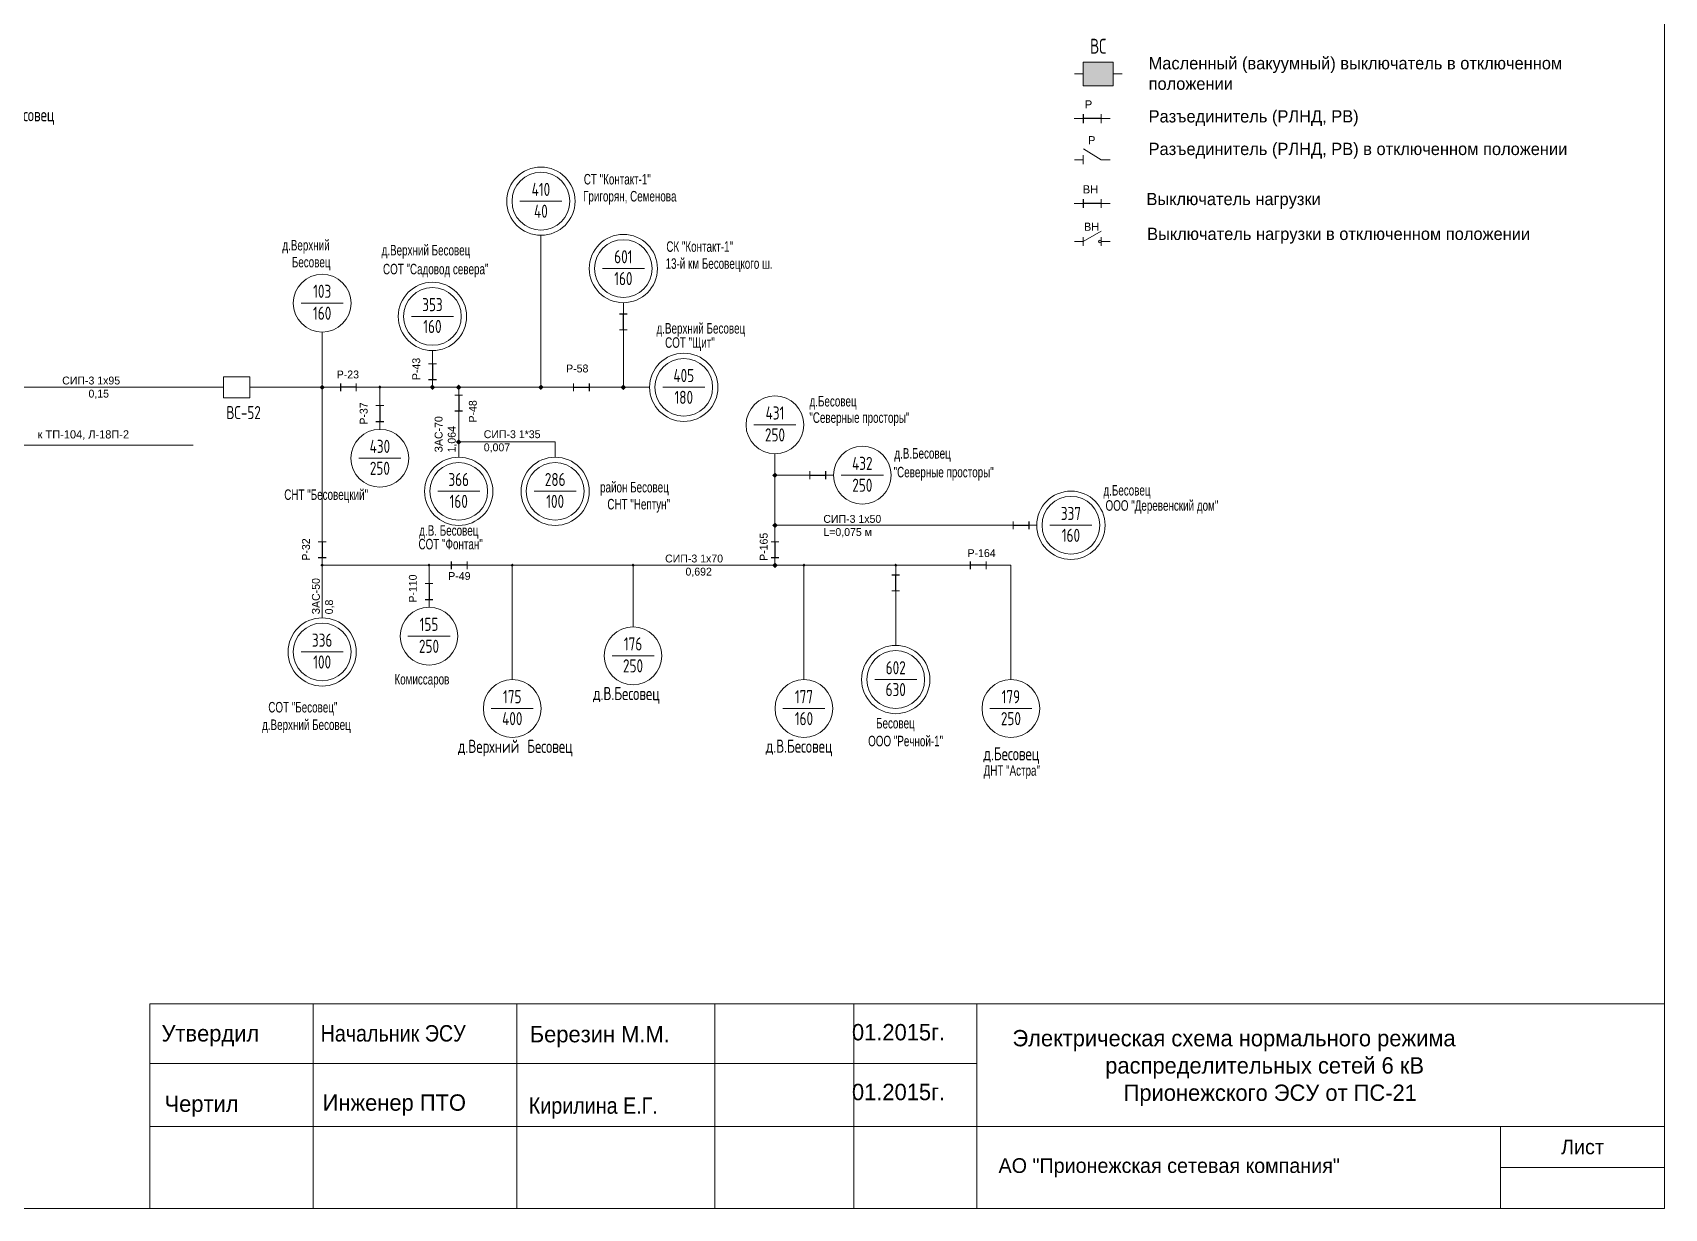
# Model space of a CAD drawing. Header units: millimetres. Extents: x 11 to 409, y 3 to 285.
# Drawn here: x 209.7 to 409, y 2.6 to 146.3 of the extents above; entities that cross this region are included whole.
import ezdxf
from ezdxf.enums import TextEntityAlignment as Align

# ---------------------------------------------------------------- set-up
doc = ezdxf.new("R2010")
doc.units = ezdxf.units.MM
for name, color, linetype, lineweight in [('10_КВ', 250, 'Continuous', 18), ('АТРИБУТЫ', 7, 'Continuous', 13), ('РАЗЪЕД_РУБИЛЬН', 150, 'Continuous', 13), ('ТЕКСТ', 7, 'Continuous', 13)]:
    doc.layers.add(name, color=color, linetype=linetype, lineweight=lineweight)
doc.layers.add('СХ_ОПЕРАТИВНАЯ', color=10, linetype='Continuous')
doc.layers.add('ШУНТ_РАЗЪЕД', color=161, linetype='Continuous')
doc.styles.add('ATTRIB', font='txt.shx', dxfattribs={"width": 0.7, "height": 5})
doc.styles.add('ТЕКСТ_МОДЕЛИ', font='txt.shx', dxfattribs={"width": 0.7, "height": 5})

# ---------------------------------------------------------------- blocks, each defined once
blk = doc.blocks.new('ТРАНСФ_ПОДСТ')
at = {"color": 7}
blk.add_line((-8, -11), (8, -11), dxfattribs=at)
at = {"color": 0}
blk.add_circle((0, -11), 11, dxfattribs=at)
at = {"layer": 'АТРИБУТЫ', "style": 'ATTRIB', "width": 0.7, "flags": 4}
for tag, p in [('OBOZN', (0, -9)), ('MOCHNOCT', (0, -17.33))]:
    blk.add_attdef(tag, text='', height=5, dxfattribs=at).set_placement(p, align=Align.CENTER)
at = {"layer": 'АТРИБУТЫ', "style": 'ТЕКСТ_МОДЕЛИ', "width": 0.7}
blk.add_attdef('MESTO_1', text='', height=5, dxfattribs=at).set_placement((14, -11), align=Align.BOTTOM_LEFT)
blk.add_attdef('MESTO_2', text='', height=5, dxfattribs=at).set_placement((14, -12), align=Align.TOP_LEFT)
blk = doc.blocks.new('РАЗЪЕДИНИТЕЛЬ')
at = {"color": 0, "linetype": 'ByBlock'}
for p, q in [((0, 0), (0, -3)), ((0, -9), (0, -12))]:
    blk.add_line(p, q, dxfattribs=at)
at = {"layer": 'РАЗЪЕД_РУБИЛЬН', "color": 0, "linetype": 'ByBlock'}
blk.add_line((-1.5, -3), (1.5, -3), dxfattribs=at)
at = {"layer": 'СХ_ОПЕРАТИВНАЯ', "color": 0, "linetype": 'ByBlock'}
blk.add_line((-1.5, -9), (1.5, -9), dxfattribs=at)
at = {"layer": 'ШУНТ_РАЗЪЕД', "color": 0}
blk.add_line((0, -3), (0, -9), dxfattribs=at)
at = {"layer": 'РАЗЪЕД_РУБИЛЬН', "color": 7, "style": 'ATTRIB', "width": 0.7}
blk.add_attdef('ДИСП_НОМ', text='', height=5, dxfattribs=at).set_placement((-4.75, -6), align=Align.MIDDLE_RIGHT)
at = {"layer": 'РАЗЪЕД_РУБИЛЬН', "color": 7, "style": 'ATTRIB', "width": 0.7, "flags": 1}
blk.add_attdef('КОД', text='', height=5, dxfattribs=at).set_placement((-4.75, -12), align=Align.MIDDLE_RIGHT)
blk = doc.blocks.new('ОТВЕТВЛЕНИЕ')
at = {"color": 0, "linetype": 'ByBlock'}
blk.add_solid([(0, 1.06), (1.06, 0), (-1.06, 0), (0, -1.06)], dxfattribs=at)
blk = doc.blocks.new('ВЫКЛЮЧАТЕЛЬ')
at = {"color": 0, "linetype": 'ByBlock'}
for p, q in [((0, 0), (0, -3)), ((0, -13), (0, -16))]:
    blk.add_line(p, q, dxfattribs=at)
blk.add_lwpolyline([(-4, -3), (4, -3), (4, -13), (-4, -13)], close=True, dxfattribs=at)
at = {"layer": 'АТРИБУТЫ', "style": 'ATTRIB', "width": 0.7}
blk.add_attdef('ДИСП_НОМ', text='', height=5, dxfattribs=at).set_placement((-6, -8), align=Align.MIDDLE_RIGHT)
at = {"layer": 'АТРИБУТЫ', "style": 'ATTRIB', "width": 0.7, "flags": 1}
blk.add_attdef('КОД', text='', height=5, dxfattribs=at).set_placement((-6, -14), align=Align.MIDDLE_RIGHT)

msp = doc.modelspace()

# ---------------------------------------------------------------- hatches: boundary and pattern name
at = {"layer": '10_КВ'}
msp.add_hatch(color=7, dxfattribs=at).paths.add_polyline_path([(338.05, 142.69), (338.05, 139.77), (341.69, 139.77), (341.69, 142.69)])

# ---------------------------------------------------------------- linework, layer by layer
at = {"layer": '10_КВ', "color": 7}
for p, q in [((340.24, 130.75), (338.06, 132.06)), ((336.96, 130.75), (338.05, 130.75)), ((338.05, 130.75), (338.05, 131.29)), ((338.05, 130.75), (338.05, 130.2)), ((340.24, 130.75), (341.33, 130.75)), ((338.05, 120.76), (340.25, 122)), ((271.8, 103.28), (271.8, 121.51)), ((336.96, 120.76), (338.05, 120.76)), ((338.05, 120.21), (338.05, 121.3)), ((340.24, 120.21), (340.24, 121.3)), ((341.33, 120.76), (340.24, 120.76)), ((245.08, 103.28), (245.08, 109.7)), ((258.55, 106.79), (258.55, 107.43)), ((236.24, 102.94), (240.41, 102.94)), ((238.66, 102.94), (245.07, 102.94)), ((245.07, 102.94), (245.08, 85.04)), ((245.07, 102.94), (252.13, 102.94)), ((252.13, 102.94), (258.55, 102.94)), ((252.13, 102.94), (252.13, 101.66)), ((258.55, 102.94), (261.76, 102.94)), ((261.76, 102.94), (261.76, 94.4)), ((261.76, 102.94), (271.8, 102.94)), ((271.8, 102.94), (274.81, 102.94)), ((278.66, 102.94), (285.08, 102.94)), ((185.61, 95.87), (229.34, 95.87)), ((300.39, 81.53), (300.39, 94.82)), ((245.08, 81.19), (249.3, 81.19)), ((245.08, 81.19), (245.08, 74.77)), ((248.29, 81.19), (268.5, 81.19)), ((258.13, 81.19), (258.13, 79.91)), ((266.05, 81.19), (329.21, 81.19)), ((268.3, 81.19), (268.3, 67.22)), ((283.05, 81.19), (283.05, 73.66)), ((303.93, 81.19), (303.93, 67.22)), ((329.21, 81.19), (329.21, 67.22)), ((409.03, 27.61), (224.03, 27.61)), ((224.03, 27.61), (224.03, 2.61)), ((243.98, 27.61), (243.98, 2.61)), ((268.86, 27.61), (268.86, 2.61)), ((293.03, 27.61), (293.03, 2.61)), ((310.03, 27.61), (310.03, 2.61)), ((325.03, 27.61), (325.03, 2.61)), ((325.03, 20.3), (224.03, 20.3)), ((409.03, 12.61), (224.03, 12.61)), ((389.03, 2.61), (389.03, 12.61)), ((389.03, 7.61), (409.03, 7.61))]:
    msp.add_line(p, q, dxfattribs=at)
at = {"layer": '10_КВ', "color": 7, "ltscale": 100}
msp.add_line((281.87, 102.94), (281.87, 113.28), dxfattribs=at)
at = {"layer": '10_КВ', "linetype": 'Continuous'}
msp.add_lwpolyline([(11.38, 2.61), (409.03, 2.61), (409.03, 285.47), (11.38, 285.47)], close=True, dxfattribs=at)
at = {"layer": '10_КВ', "color": 7, "ltscale": 100}
for points in [[(172.16, 102.94), (232.07, 102.94), (232.07, 102.94)], [(261.76, 96.26), (273.54, 96.26), (273.54, 94.4)], [(300.39, 92.2), (307.53, 92.2), (307.53, 92.2)], [(300.39, 86.08), (332.37, 86.08), (332.37, 86.08)], [(315.14, 81.19), (315.14, 81.19), (315.14, 71.4)]]:
    msp.add_lwpolyline(points, dxfattribs=at)
at = {"layer": '10_КВ', "color": 7}
for centre, radius in [((271.8, 125.68), 4.17), ((281.87, 117.45), 4.17), ((340.08, 120.76), 0.154), ((258.55, 111.6), 4.17), ((289.25, 102.94), 4.17), ((261.76, 90.23), 4.17), ((273.54, 90.23), 4.17), ((336.54, 86.08), 4.17), ((245.08, 70.6), 4.17), ((315.14, 67.23), 4.17)]:
    msp.add_circle(centre, radius, dxfattribs=at)

# ---------------------------------------------------------------- block references
ref = msp.add_blockref('ВЫКЛЮЧАТЕЛЬ', (342.79, 141.23), dxfattribs=dict(at, xscale=-0.3645000000001346, yscale=0.3645000000001346, zscale=0.3645, rotation=270))
ref.add_attrib('ДИСП_НОМ', 'ВС', dxfattribs={"layer": 'АТРИБУТЫ', "height": 1.823, "style": 'ATTRIB', "width": 0.7}).set_placement((340.88, 144.62), align=Align.MIDDLE_RIGHT)
ref = msp.add_blockref('РАЗЪЕДИНИТЕЛЬ', (341.33, 135.77), dxfattribs=dict(at, xscale=0.3645000000001346, yscale=0.3645000000001346, zscale=0.3645000000001346, rotation=270))
ref.add_attrib('ДИСП_НОМ', 'Р', dxfattribs={"layer": 'РАЗЪЕД_РУБИЛЬН', "color": 7, "height": 1}).set_placement((339.14, 137.51), align=Align.MIDDLE_RIGHT)
ref = msp.add_blockref('ТРАНСФ_ПОДСТ', (202.83, 132.25), dxfattribs=dict(at, xscale=0.3208414656128962, yscale=0.3208414656128962, zscale=0.3208414656128962))
ref.add_attrib('MESTO_1', 'ул.Солнечная', dxfattribs={"layer": 'АТРИБУТЫ', "height": 1.2834, "width": 0.7}).set_placement((198.61, 133.02), align=Align.BOTTOM_LEFT)
ref.add_attrib('MESTO_2', 'п.Верхний Бесовец', dxfattribs={"layer": 'АТРИБУТЫ', "height": 1.6042, "style": 'ТЕКСТ_МОДЕЛИ', "width": 0.7}).set_placement((198.38, 137.05), align=Align.TOP_LEFT)
ref.add_attrib('OBOZN', '157', dxfattribs={"layer": 'АТРИБУТЫ', "height": 1.604, "style": 'ATTRIB', "width": 0.7, "flags": 4}).set_placement((202.83, 129.36), align=Align.CENTER)
ref.add_attrib('MOCHNOCT', '250', dxfattribs={"layer": 'АТРИБУТЫ', "height": 1.604, "style": 'ATTRIB', "width": 0.7, "flags": 4}).set_placement((202.83, 126.69), align=Align.CENTER)
ref = msp.add_blockref('ТРАНСФ_ПОДСТ', (271.8, 129.21), dxfattribs=dict(at, xscale=0.3208380697883231, yscale=0.3208380697883231, zscale=0.3208380697883231))
ref.add_attrib('MESTO_1', 'СТ "Контакт-1"', dxfattribs={"layer": 'АТРИБУТЫ', "height": 1.2834, "width": 0.7}).set_placement((277.04, 127.34), align=Align.BOTTOM_LEFT)
ref.add_attrib('MESTO_2', 'Григорян, Семенова', dxfattribs={"layer": 'АТРИБУТЫ', "height": 1.2834, "width": 0.7}).set_placement((276.95, 126.93), align=Align.TOP_LEFT)
ref.add_attrib('OBOZN', '410', dxfattribs={"layer": 'АТРИБУТЫ', "height": 1.604, "style": 'ATTRIB', "width": 0.7, "flags": 4}).set_placement((271.8, 126.32), align=Align.CENTER)
ref.add_attrib('MOCHNOCT', '40', dxfattribs={"layer": 'АТРИБУТЫ', "height": 1.604, "style": 'ATTRIB', "width": 0.7, "flags": 4}).set_placement((271.8, 123.65), align=Align.CENTER)
ref = msp.add_blockref('РАЗЪЕДИНИТЕЛЬ', (341.33, 125.4), dxfattribs=dict(at, xscale=0.3645000000001346, yscale=0.3645000000001346, zscale=0.3645000000001346, rotation=270))
ref.add_attrib('ДИСП_НОМ', 'ВН', dxfattribs={"layer": 'РАЗЪЕД_РУБИЛЬН', "color": 7, "height": 1}).set_placement((339.86, 127.13), align=Align.MIDDLE_RIGHT)
ref = msp.add_blockref('ТРАНСФ_ПОДСТ', (245.08, 116.75), dxfattribs=dict(at, xscale=0.3208380697883231, yscale=0.3208380697883231, zscale=0.3208380697883231))
ref.add_attrib('MESTO_1', 'д.Верхний', dxfattribs={"layer": 'АТРИБУТЫ', "height": 1.283, "width": 0.7}).set_placement((240.22, 119.28), align=Align.BOTTOM_LEFT)
ref.add_attrib('MESTO_2', 'Бесовец', dxfattribs={"layer": 'АТРИБУТЫ', "height": 1.283, "width": 0.7}).set_placement((241.38, 118.88), align=Align.TOP_LEFT)
ref.add_attrib('OBOZN', '103', dxfattribs={"layer": 'АТРИБУТЫ', "height": 1.604, "style": 'ATTRIB', "width": 0.7, "flags": 4}).set_placement((245.08, 113.87), align=Align.CENTER)
ref.add_attrib('MOCHNOCT', '160', dxfattribs={"layer": 'АТРИБУТЫ', "height": 1.604, "style": 'ATTRIB', "width": 0.7, "flags": 4}).set_placement((245.08, 111.19), align=Align.CENTER)
ref = msp.add_blockref('ТРАНСФ_ПОДСТ', (258.55, 115.13), dxfattribs=dict(at, xscale=0.3208380697883231, yscale=0.3208380697883231, zscale=0.3208380697883231))
ref.add_attrib('MESTO_1', 'д.Верхний Бесовец', dxfattribs={"layer": 'АТРИБУТЫ', "height": 1.2834, "rotation": 360, "width": 0.7}).set_placement((252.34, 118.67), align=Align.BOTTOM_LEFT)
ref.add_attrib('MESTO_2', 'СОТ "Садовод севера"', dxfattribs={"layer": 'АТРИБУТЫ', "height": 1.2834, "rotation": 360, "width": 0.7}).set_placement((252.51, 118.03), align=Align.TOP_LEFT)
ref.add_attrib('OBOZN', '353', dxfattribs={"layer": 'АТРИБУТЫ', "height": 1.604, "rotation": 360, "style": 'ATTRIB', "width": 0.7, "flags": 4}).set_placement((258.55, 112.24), align=Align.CENTER)
ref.add_attrib('MOCHNOCT', '160', dxfattribs={"layer": 'АТРИБУТЫ', "height": 1.604, "rotation": 360, "style": 'ATTRIB', "width": 0.7, "flags": 4}).set_placement((258.55, 109.57), align=Align.CENTER)
ref = msp.add_blockref('ТРАНСФ_ПОДСТ', (281.87, 120.98), dxfattribs=dict(at, xscale=0.3208380697883231, yscale=0.3208380697883231, zscale=0.3208380697883231))
ref.add_attrib('MESTO_1', 'СК "Контакт-1"', dxfattribs={"layer": 'АТРИБУТЫ', "height": 1.2834, "width": 0.7}).set_placement((287.12, 119.11), align=Align.BOTTOM_LEFT)
ref.add_attrib('MESTO_2', '13-й км Бесовецкого ш.', dxfattribs={"layer": 'АТРИБУТЫ', "height": 1.2834, "width": 0.7}).set_placement((287.03, 118.7), align=Align.TOP_LEFT)
ref.add_attrib('OBOZN', '601', dxfattribs={"layer": 'АТРИБУТЫ', "height": 1.604, "style": 'ATTRIB', "width": 0.7, "flags": 4}).set_placement((281.87, 118.09), align=Align.CENTER)
ref.add_attrib('MOCHNOCT', '160', dxfattribs={"layer": 'АТРИБУТЫ', "height": 1.604, "style": 'ATTRIB', "width": 0.7, "flags": 4}).set_placement((281.87, 115.42), align=Align.CENTER)
for name, p, xscale, yscale, zscale, rotation in [('РАЗЪЕДИНИТЕЛЬ', (281.87, 109), 0.320841465612782, 0.320841465612782, 0.320841465612782, 180), ('РАЗЪЕДИНИТЕЛЬ', (250.21, 102.94), 0.3208380697884659, 0.3208380697884659, 0.3208380697884659, 269.9999999999999), ('ОТВЕТВЛЕНИЕ', (252.13, 102.95), 0.2047513981101819, 0.2047513981101819, 0.2047513981101819, 90), ('РАЗЪЕДИНИТЕЛЬ', (274.81, 102.94), -0.3208380697884659, 0.3208380697884659, 0.3208380697884515, 90), ('РАЗЪЕДИНИТЕЛЬ', (303.68, 92.2), -0.3208380697884659, 0.3208380697884659, 0.3208380697884515, 90), ('РАЗЪЕДИНИТЕЛЬ', (328.52, 86.08), -0.3208380697884659, 0.3208380697884659, 0.3208380697884515, 90), ('ОТВЕТВЛЕНИЕ', (245.08, 81.2), 0.2047513981101819, 0.2047513981101819, 0.2047513981101819, 90), ('ОТВЕТВЛЕНИЕ', (258.13, 81.2), 0.2047513981101819, 0.2047513981101819, 0.2047513981101819, 90), ('РАЗЪЕДИНИТЕЛЬ', (263.74, 81.19), 0.3208380697884659, 0.3208380697884659, 0.3208380697884659, 269.9999999999999), ('ОТВЕТВЛЕНИЕ', (268.3, 81.2), 0.2047513981101819, 0.2047513981101819, 0.2047513981101819, 90), ('ОТВЕТВЛЕНИЕ', (283.05, 81.2), 0.2047513981101819, 0.2047513981101819, 0.2047513981101819, 90), ('ОТВЕТВЛЕНИЕ', (303.93, 81.2), 0.2047513981101819, 0.2047513981101819, 0.2047513981101819, 90), ('РАЗЪЕДИНИТЕЛЬ', (315.14, 77.11), 0.320841465612782, 0.320841465612782, 0.320841465612782, 180), ('ОТВЕТВЛЕНИЕ', (315.14, 81.2), 0.2047513981101819, 0.2047513981101819, 0.2047513981101819, 90), ('РАЗЪЕДИНИТЕЛЬ', (327.14, 81.19), 0.3208380697884659, 0.3208380697884659, 0.3208380697884659, 269.9999999999999)]:
    msp.add_blockref(name, p, dxfattribs=dict(at, xscale=xscale, yscale=yscale, zscale=zscale, rotation=rotation))
ref = msp.add_blockref('ТРАНСФ_ПОДСТ', (289.25, 106.47), dxfattribs=dict(at, xscale=0.3208380697883231, yscale=0.3208380697883231, zscale=0.3208380697883231))
ref.add_attrib('MESTO_1', 'д.Верхний Бесовец', dxfattribs={"layer": 'АТРИБУТЫ', "height": 1.2834, "width": 0.7}).set_placement((285.92, 109.12), align=Align.BOTTOM_LEFT)
ref.add_attrib('MESTO_2', 'СОТ "Щит"', dxfattribs={"layer": 'АТРИБУТЫ', "height": 1.283, "width": 0.7}).set_placement((286.97, 109.05), align=Align.TOP_LEFT)
ref.add_attrib('OBOZN', '405', dxfattribs={"layer": 'АТРИБУТЫ', "height": 1.604, "style": 'ATTRIB', "width": 0.7, "flags": 4}).set_placement((289.25, 103.58), align=Align.CENTER)
ref.add_attrib('MOCHNOCT', '180', dxfattribs={"layer": 'АТРИБУТЫ', "height": 1.604, "style": 'ATTRIB', "width": 0.7, "flags": 4}).set_placement((289.25, 100.91), align=Align.CENTER)
at = {"layer": '10_КВ', "color": 7, "xscale": 0.3208380697883231, "yscale": 0.3208380697883231, "zscale": 0.3208380697883231}
for name, p in [('РАЗЪЕДИНИТЕЛЬ', (258.55, 106.79)), ('ОТВЕТВЛЕНИЕ', (245.08, 102.94)), ('РАЗЪЕДИНИТЕЛЬ', (252.13, 101.66)), ('ОТВЕТВЛЕНИЕ', (258.55, 102.94)), ('РАЗЪЕДИНИТЕЛЬ', (261.76, 102.94)), ('ОТВЕТВЛЕНИЕ', (261.76, 102.94)), ('ОТВЕТВЛЕНИЕ', (271.8, 102.94)), ('ОТВЕТВЛЕНИЕ', (281.87, 102.94)), ('ОТВЕТВЛЕНИЕ', (261.76, 96.26)), ('ОТВЕТВЛЕНИЕ', (300.39, 92.2)), ('ОТВЕТВЛЕНИЕ', (300.39, 86.08)), ('РАЗЪЕДИНИТЕЛЬ', (245.08, 85.04)), ('РАЗЪЕДИНИТЕЛЬ', (300.39, 85.01)), ('РАЗЪЕДИНИТЕЛЬ', (258.13, 79.91)), ('ОТВЕТВЛЕНИЕ', (300.39, 81.19))]:
    msp.add_blockref(name, p, dxfattribs=at)
at = {"layer": '10_КВ', "color": 7}
ref = msp.add_blockref('ВЫКЛЮЧАТЕЛЬ', (237.2, 102.94), dxfattribs=dict(at, xscale=-0.320844011343995, yscale=0.3208440113441964, zscale=0.3208440113442171, rotation=270))
ref.add_attrib('ДИСП_НОМ', 'ВС-52', dxfattribs={"layer": 'АТРИБУТЫ', "height": 1.604, "style": 'ATTRIB', "width": 0.7}).set_placement((237.59, 99.85), align=Align.MIDDLE_RIGHT)
ref = msp.add_blockref('ТРАНСФ_ПОДСТ', (300.39, 101.88), dxfattribs=dict(at, xscale=0.3208380697883231, yscale=0.3208380697883231, zscale=0.3208380697883231))
ref.add_attrib('MESTO_1', '"Северные просторы"', dxfattribs={"layer": 'АТРИБУТЫ', "height": 1.2834, "width": 0.7}).set_placement((304.59, 98.21), align=Align.BOTTOM_LEFT)
ref.add_attrib('MESTO_2', 'д.Бесовец', dxfattribs={"layer": 'АТРИБУТЫ', "height": 1.283, "width": 0.7}).set_placement((304.61, 101.88), align=Align.TOP_LEFT)
ref.add_attrib('OBOZN', '431', dxfattribs={"layer": 'АТРИБУТЫ', "height": 1.604, "style": 'ATTRIB', "width": 0.7, "flags": 4}).set_placement((300.39, 99), align=Align.CENTER)
ref.add_attrib('MOCHNOCT', '250', dxfattribs={"layer": 'АТРИБУТЫ', "height": 1.604, "style": 'ATTRIB', "width": 0.7, "flags": 4}).set_placement((300.39, 96.32), align=Align.CENTER)
ref = msp.add_blockref('ТРАНСФ_ПОДСТ', (252.13, 97.8), dxfattribs=dict(at, xscale=0.3208380697883231, yscale=0.3208380697883231, zscale=0.3208380697883231))
ref.add_attrib('MESTO_1', 'СНТ "Бесовецкий"', dxfattribs={"layer": 'АТРИБУТЫ', "height": 1.2834, "width": 0.7}).set_placement((240.45, 88.8), align=Align.BOTTOM_LEFT)
ref.add_attrib('OBOZN', '430', dxfattribs={"layer": 'АТРИБУТЫ', "height": 1.604, "style": 'ATTRIB', "width": 0.7, "flags": 4}).set_placement((252.13, 94.92), align=Align.CENTER)
ref.add_attrib('MOCHNOCT', '250', dxfattribs={"layer": 'АТРИБУТЫ', "height": 1.604, "style": 'ATTRIB', "width": 0.7, "flags": 4}).set_placement((252.13, 92.24), align=Align.CENTER)
ref = msp.add_blockref('ТРАНСФ_ПОДСТ', (311.06, 95.73), dxfattribs=dict(at, xscale=0.3208380697883231, yscale=0.3208380697883231, zscale=0.3208380697883231))
ref.add_attrib('MESTO_1', '"Северные просторы"', dxfattribs={"layer": 'АТРИБУТЫ', "height": 1.2834, "width": 0.7}).set_placement((314.88, 91.55), align=Align.BOTTOM_LEFT)
ref.add_attrib('MESTO_2', 'д.В.Бесовец', dxfattribs={"layer": 'АТРИБУТЫ', "height": 1.2834, "width": 0.7}).set_placement((314.97, 95.51), align=Align.TOP_LEFT)
ref.add_attrib('OBOZN', '432', dxfattribs={"layer": 'АТРИБУТЫ', "height": 1.604, "style": 'ATTRIB', "width": 0.7, "flags": 4}).set_placement((311.06, 92.84), align=Align.CENTER)
ref.add_attrib('MOCHNOCT', '250', dxfattribs={"layer": 'АТРИБУТЫ', "height": 1.604, "style": 'ATTRIB', "width": 0.7, "flags": 4}).set_placement((311.06, 90.17), align=Align.CENTER)
ref = msp.add_blockref('ТРАНСФ_ПОДСТ', (261.76, 93.76), dxfattribs=dict(at, xscale=0.3208380697883231, yscale=0.3208380697883231, zscale=0.3208380697883231))
ref.add_attrib('MESTO_1', 'д.В. Бесовец', dxfattribs={"layer": 'АТРИБУТЫ', "height": 1.2834, "width": 0.7}).set_placement((256.94, 84.42), align=Align.BOTTOM_LEFT)
ref.add_attrib('MESTO_2', 'СОТ "Фонтан"', dxfattribs={"layer": 'АТРИБУТЫ', "height": 1.2834, "width": 0.7}).set_placement((256.85, 84.42), align=Align.TOP_LEFT)
ref.add_attrib('OBOZN', '366', dxfattribs={"layer": 'АТРИБУТЫ', "height": 1.604, "style": 'ATTRIB', "width": 0.7, "flags": 4}).set_placement((261.76, 90.87), align=Align.CENTER)
ref.add_attrib('MOCHNOCT', '160', dxfattribs={"layer": 'АТРИБУТЫ', "height": 1.604, "style": 'ATTRIB', "width": 0.7, "flags": 4}).set_placement((261.76, 88.2), align=Align.CENTER)
ref = msp.add_blockref('ТРАНСФ_ПОДСТ', (273.54, 93.76), dxfattribs=dict(at, xscale=0.3208380697883231, yscale=0.3208380697883231, zscale=0.3208380697883231))
ref.add_attrib('MESTO_1', 'район Бесовец', dxfattribs={"layer": 'АТРИБУТЫ', "height": 1.2834, "width": 0.7}).set_placement((279.03, 89.71), align=Align.BOTTOM_LEFT)
ref.add_attrib('MESTO_2', 'СНТ "Нептун"', dxfattribs={"layer": 'АТРИБУТЫ', "height": 1.2834, "width": 0.7}).set_placement((279.92, 89.3), align=Align.TOP_LEFT)
ref.add_attrib('OBOZN', '286', dxfattribs={"layer": 'АТРИБУТЫ', "height": 1.604, "style": 'ATTRIB', "width": 0.7, "flags": 4}).set_placement((273.54, 90.87), align=Align.CENTER)
ref.add_attrib('MOCHNOCT', '100', dxfattribs={"layer": 'АТРИБУТЫ', "height": 1.604, "style": 'ATTRIB', "width": 0.7, "flags": 4}).set_placement((273.54, 88.2), align=Align.CENTER)
ref = msp.add_blockref('ТРАНСФ_ПОДСТ', (336.54, 89.61), dxfattribs=dict(at, xscale=0.3208380697883231, yscale=0.3208380697883231, zscale=0.3208380697883231))
ref.add_attrib('MESTO_1', 'д.Бесовец', dxfattribs={"layer": 'АТРИБУТЫ', "height": 1.283, "width": 0.7}).set_placement((340.51, 89.33), align=Align.BOTTOM_LEFT)
ref.add_attrib('MESTO_2', 'ООО "Деревенский дом"', dxfattribs={"layer": 'АТРИБУТЫ', "height": 1.2834, "width": 0.7}).set_placement((340.77, 89.14), align=Align.TOP_LEFT)
ref.add_attrib('OBOZN', '337', dxfattribs={"layer": 'АТРИБУТЫ', "height": 1.604, "style": 'ATTRIB', "width": 0.7, "flags": 4}).set_placement((336.54, 86.72), align=Align.CENTER)
ref.add_attrib('MOCHNOCT', '160', dxfattribs={"layer": 'АТРИБУТЫ', "height": 1.604, "style": 'ATTRIB', "width": 0.7, "flags": 4}).set_placement((336.54, 84.05), align=Align.CENTER)
ref = msp.add_blockref('ТРАНСФ_ПОДСТ', (258.13, 76.06), dxfattribs=dict(at, xscale=0.3208380697883231, yscale=0.3208380697883231, zscale=0.3208380697883231))
ref.add_attrib('MESTO_1', 'Комиссаров', dxfattribs={"layer": 'АТРИБУТЫ', "height": 1.283, "width": 0.7}).set_placement((253.91, 66.24), align=Align.BOTTOM_LEFT)
ref.add_attrib('OBOZN', '155', dxfattribs={"layer": 'АТРИБУТЫ', "height": 1.604, "style": 'ATTRIB', "width": 0.7, "flags": 4}).set_placement((258.13, 73.17), align=Align.CENTER)
ref.add_attrib('MOCHNOCT', '250', dxfattribs={"layer": 'АТРИБУТЫ', "height": 1.604, "style": 'ATTRIB', "width": 0.7, "flags": 4}).set_placement((258.13, 70.49), align=Align.CENTER)
ref = msp.add_blockref('ТРАНСФ_ПОДСТ', (245.08, 74.13), dxfattribs=dict(at, xscale=0.3208380697883231, yscale=0.3208380697883231, zscale=0.3208380697883231))
ref.add_attrib('MESTO_1', 'д.Верхний Бесовец', dxfattribs={"layer": 'АТРИБУТЫ', "height": 1.2834, "width": 0.7}).set_placement((237.74, 60.68), align=Align.BOTTOM_LEFT)
ref.add_attrib('MESTO_2', 'СОТ "Бесовец"', dxfattribs={"layer": 'АТРИБУТЫ', "height": 1.2834, "width": 0.7}).set_placement((238.5, 64.49), align=Align.TOP_LEFT)
ref.add_attrib('OBOZN', '336', dxfattribs={"layer": 'АТРИБУТЫ', "height": 1.604, "style": 'ATTRIB', "width": 0.7, "flags": 4}).set_placement((245.08, 71.24), align=Align.CENTER)
ref.add_attrib('MOCHNOCT', '100', dxfattribs={"layer": 'АТРИБУТЫ', "height": 1.604, "style": 'ATTRIB', "width": 0.7, "flags": 4}).set_placement((245.08, 68.57), align=Align.CENTER)
ref = msp.add_blockref('ТРАНСФ_ПОДСТ', (283.05, 73.66), dxfattribs=dict(at, xscale=0.3208380697883231, yscale=0.3208380697883231, zscale=0.3208380697883231))
ref.add_attrib('MESTO_2', 'д.В.Бесовец', dxfattribs={"layer": 'АТРИБУТЫ', "height": 1.6042, "style": 'ТЕКСТ_МОДЕЛИ', "width": 0.7}).set_placement((278.16, 66.32), align=Align.TOP_LEFT)
ref.add_attrib('OBOZN', '176', dxfattribs={"layer": 'АТРИБУТЫ', "height": 1.604, "style": 'ATTRIB', "width": 0.7, "flags": 4}).set_placement((283.05, 70.78), align=Align.CENTER)
ref.add_attrib('MOCHNOCT', '250', dxfattribs={"layer": 'АТРИБУТЫ', "height": 1.604, "style": 'ATTRIB', "width": 0.7, "flags": 4}).set_placement((283.05, 68.1), align=Align.CENTER)
ref = msp.add_blockref('ТРАНСФ_ПОДСТ', (315.14, 70.76), dxfattribs=dict(at, xscale=0.3208380697883231, yscale=0.3208380697883231, zscale=0.3208380697883231))
ref.add_attrib('MESTO_1', 'Бесовец', dxfattribs={"layer": 'АТРИБУТЫ', "height": 1.283, "width": 0.7}).set_placement((312.74, 60.87), align=Align.BOTTOM_LEFT)
ref.add_attrib('MESTO_2', 'ООО "Речной-1"', dxfattribs={"layer": 'АТРИБУТЫ', "height": 1.2834, "width": 0.7}).set_placement((311.77, 60.36), align=Align.TOP_LEFT)
ref.add_attrib('OBOZN', '602', dxfattribs={"layer": 'АТРИБУТЫ', "height": 1.604, "style": 'ATTRIB', "width": 0.7, "flags": 4}).set_placement((315.14, 67.87), align=Align.CENTER)
ref.add_attrib('MOCHNOCT', '630', dxfattribs={"layer": 'АТРИБУТЫ', "height": 1.604, "style": 'ATTRIB', "width": 0.7, "flags": 4}).set_placement((315.14, 65.2), align=Align.CENTER)
ref = msp.add_blockref('ТРАНСФ_ПОДСТ', (268.3, 67.22), dxfattribs=dict(at, xscale=0.3208380697883231, yscale=0.3208380697883231, zscale=0.3208380697883231))
ref.add_attrib('MESTO_2', 'д.Верхний Бесовец', dxfattribs={"layer": 'АТРИБУТЫ', "height": 1.6042, "style": 'ТЕКСТ_МОДЕЛИ', "width": 0.7}).set_placement((261.66, 59.87), align=Align.TOP_LEFT)
ref.add_attrib('OBOZN', '175', dxfattribs={"layer": 'АТРИБУТЫ', "height": 1.604, "style": 'ATTRIB', "width": 0.7, "flags": 4}).set_placement((268.3, 64.33), align=Align.CENTER)
ref.add_attrib('MOCHNOCT', '400', dxfattribs={"layer": 'АТРИБУТЫ', "height": 1.604, "style": 'ATTRIB', "width": 0.7, "flags": 4}).set_placement((268.3, 61.65), align=Align.CENTER)
ref = msp.add_blockref('ТРАНСФ_ПОДСТ', (303.93, 67.22), dxfattribs=dict(at, xscale=0.3208380697883231, yscale=0.3208380697883231, zscale=0.3208380697883231))
ref.add_attrib('MESTO_2', 'д.В.Бесовец', dxfattribs={"layer": 'АТРИБУТЫ', "height": 1.6042, "style": 'ТЕКСТ_МОДЕЛИ', "width": 0.7}).set_placement((299.26, 59.89), align=Align.TOP_LEFT)
ref.add_attrib('OBOZN', '177', dxfattribs={"layer": 'АТРИБУТЫ', "height": 1.604, "style": 'ATTRIB', "width": 0.7, "flags": 4}).set_placement((303.93, 64.33), align=Align.CENTER)
ref.add_attrib('MOCHNOCT', '160', dxfattribs={"layer": 'АТРИБУТЫ', "height": 1.604, "style": 'ATTRIB', "width": 0.7, "flags": 4}).set_placement((303.93, 61.65), align=Align.CENTER)
ref = msp.add_blockref('ТРАНСФ_ПОДСТ', (329.21, 67.22), dxfattribs=dict(at, xscale=0.3208380697883231, yscale=0.3208380697883231, zscale=0.3208380697883231))
ref.add_attrib('MESTO_1', 'ДНТ "Астра"', dxfattribs={"layer": 'АТРИБУТЫ', "height": 1.2834, "width": 0.7}).set_placement((325.87, 55.09), align=Align.BOTTOM_LEFT)
ref.add_attrib('MESTO_2', 'д.Бесовец', dxfattribs={"layer": 'АТРИБУТЫ', "height": 1.604, "style": 'ТЕКСТ_МОДЕЛИ', "width": 0.7}).set_placement((325.85, 58.96), align=Align.TOP_LEFT)
ref.add_attrib('OBOZN', '179', dxfattribs={"layer": 'АТРИБУТЫ', "height": 1.604, "style": 'ATTRIB', "width": 0.7, "flags": 4}).set_placement((329.21, 64.33), align=Align.CENTER)
ref.add_attrib('MOCHNOCT', '250', dxfattribs={"layer": 'АТРИБУТЫ', "height": 1.604, "style": 'ATTRIB', "width": 0.7, "flags": 4}).set_placement((329.21, 61.65), align=Align.CENTER)

# ---------------------------------------------------------------- texts
for s, insert, char_height, width, attachment_point in [('Масленный (вакуумный) выключатель в отключенном положении', (346.03, 143.29), 1.5, 55.4937, 1), ('Разъединитель (РЛНД, РВ)', (346.03, 136.8), 1.5, 55.4937, 1), ('Разъединитель (РЛНД, РВ) в отключенном положении', (346.03, 132.82), 1.5, 55.4937, 1), ('Выключатель нагрузки', (345.77, 126.7), 1.5, 55.4937, 1), ('ВН', (338.13, 123.06), 1, 55.4937, 1), ('Выключатель нагрузки в отключенном положении', (345.85, 122.44), 1.5, 55.4937, 1), ('Утвердил', (225.46, 25), 2, 17, 1), ('{\\W0.9;Начальник ЭСУ}', (244.89, 25), 2, 28.2382, 1), ('Березин М.М.', (270.44, 24.9), 2, 24.7074, 1), (' 01.2015г.', (309.05, 25.14), 2, 23.9771, 1), ('\\pi9.1667;Электрическая схема нормального режима \\P\\pi20.5;распределительных сетей 6 кВ\\P\\pi22.75;Прионежского ЭСУ от ПС-21', (320.23, 24.41), 2, 84, 1), ('Чертил', (225.83, 16.4), 2, 17, 1), ('Инженер ПТО', (245.14, 16.54), 2, 23.9771, 1), ('{\\W0.9;Кирилина Е.Г.}', (270.32, 16.17), 2, 24.7074, 1), (' 01.2015г.', (309.05, 17.83), 2, 23.9771, 1), ('Лист', (399.03, 10.11), 1.8, 20, 5), ('АО "Прионежская сетевая компания"', (327.7, 8.74), 1.8, 74.3787, 1)]:
    msp.add_mtext(s, dxfattribs=dict(at, insert=insert, char_height=char_height, width=width, attachment_point=attachment_point))
at = {"layer": 'ТЕКСТ', "color": 7, "attachment_point": 1}
for s, insert, char_height, width in [('Р', (338.64, 133.63), 1, 4.6504), ('Р-58', (274.88, 105.72), 0.963, 6.6589), ('\\pi2.4166;СИП-3 1х95 \\P\\pi5.6251;0,15', (210.91, 104.25), 0.9625, 13.8169), ('Р-23', (246.86, 104.99), 0.963, 6.6589), ('к ТП-104, Л-18П-2', (210.33, 97.69), 1.0044, 16.7658), ('СИП-3 1*35 \\P0,007', (264.82, 97.69), 0.9625, 16.5505), ('СИП-3 1х50 \\PL=0,075 м', (306.3, 87.34), 0.9625, 10.5665), ('\\pi0.88318;СИП-3 1х70 \\P\\pi3.3697;0,692', (286.09, 82.5), 0.9625, 10.5895), ('Р-164', (323.91, 83.16), 0.963, 6.6589), ('Р-49', (260.48, 80.36), 0.963, 6.6589)]:
    msp.add_mtext(s, dxfattribs=dict(at, insert=insert, char_height=char_height, width=width))
at = {"layer": 'ТЕКСТ', "color": 7, "char_height": 0.963, "attachment_point": 1, "rotation": 90}
for s, insert, width in [('Р-43', (256.09, 103.82), 6.6589), ('Р-37', (249.67, 98.38), 6.6589), ('Р-48', (263, 98.64), 6.6589), ('ЗАС-70\\P1,064', (258.82, 94.98), 9.6871), ('Р-32', (242.62, 81.76), 6.6589), ('Р-165', (298.53, 81.73), 6.6589), ('Р-110', (255.67, 76.63), 6.6589), ('ЗАС-50\\P0,8', (243.83, 75.2), 9.7159)]:
    msp.add_mtext(s, dxfattribs=dict(at, insert=insert, width=width))

doc.saveas('drawing.dxf')
